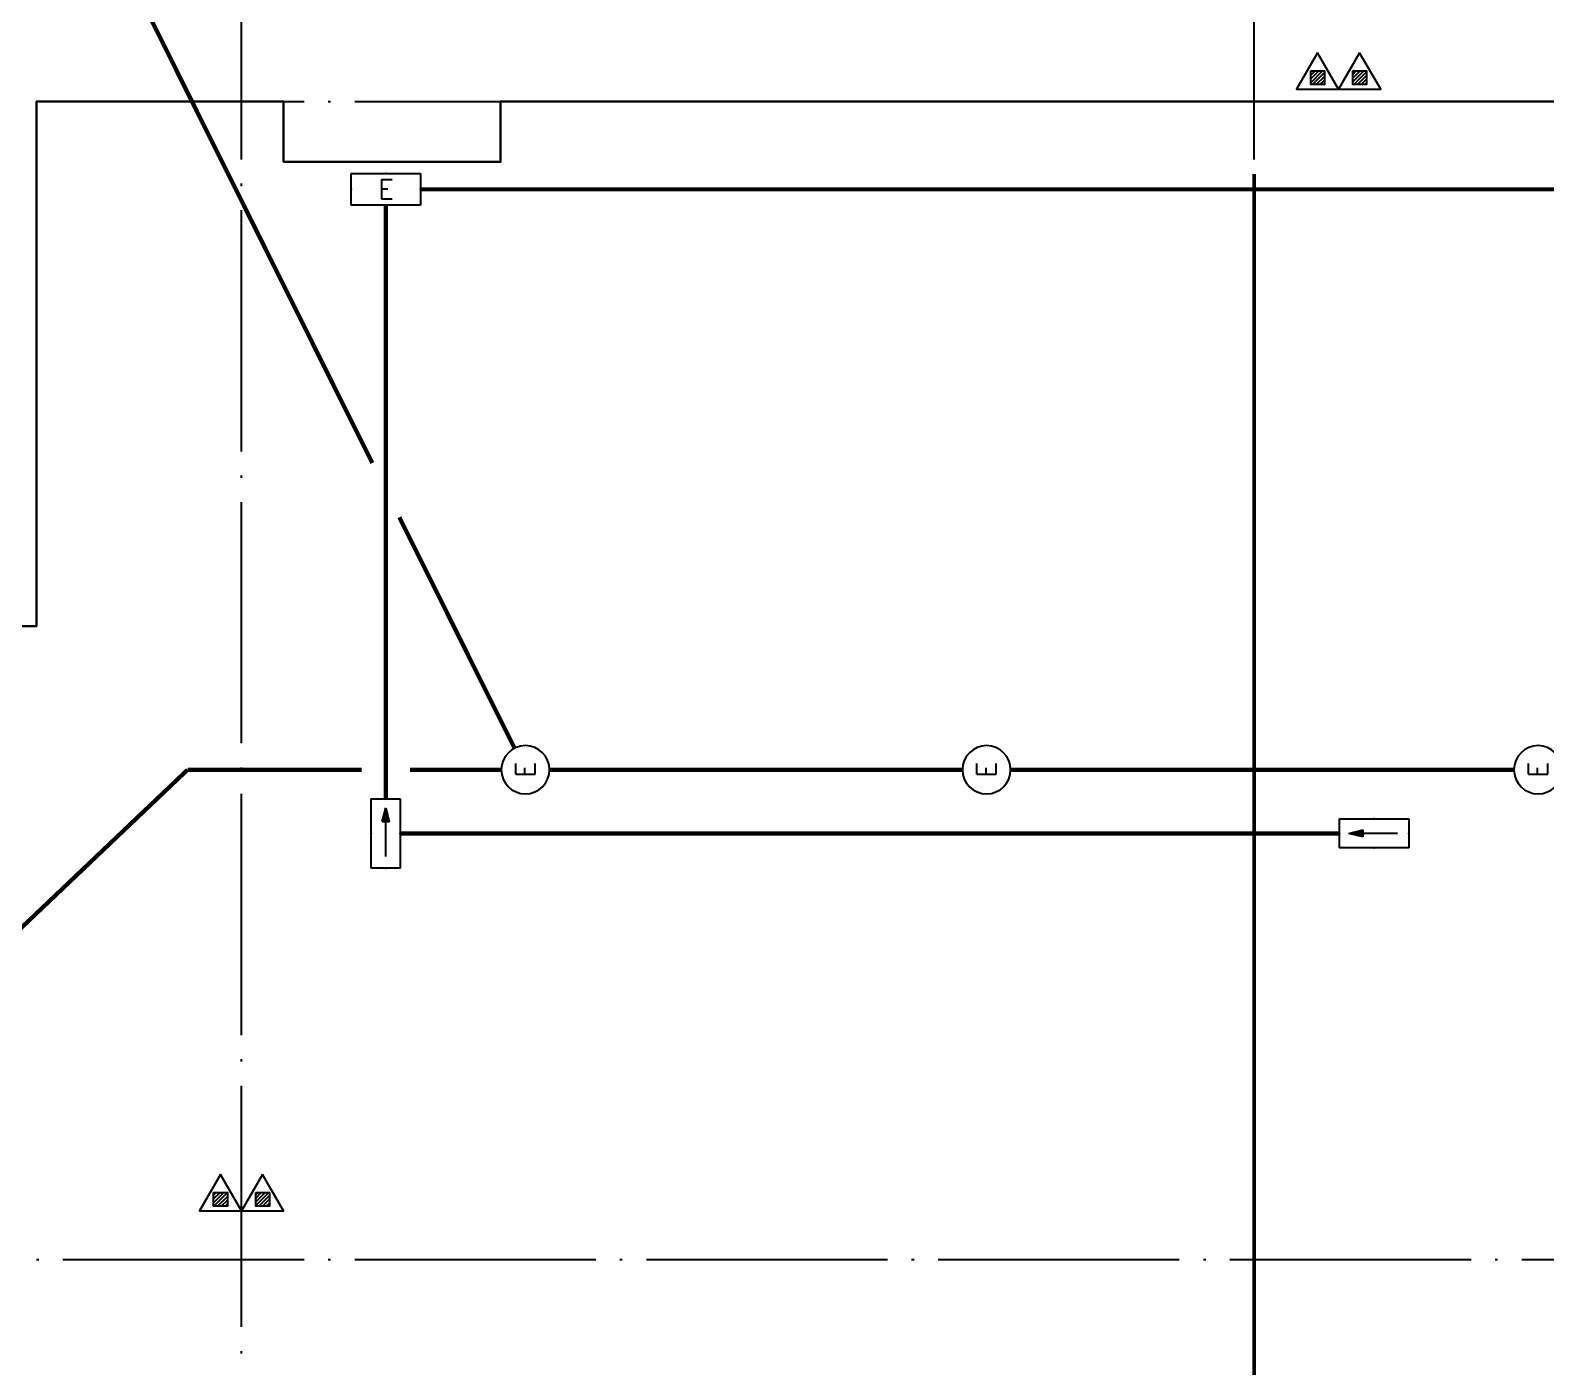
# Model space of a CAD drawing. Extents: x -2209072 to 495824, y -92434 to 572724.
# Drawn here: x 260862 to 273431, y 36311 to 47391 of the extents above; entities that cross this region are included whole.
import ezdxf
from ezdxf.enums import TextEntityAlignment as Align

# ---------------------------------------------------------------- set-up
doc = ezdxf.new("R2010")
doc.units = 0
doc.header["$LTSCALE"] = 1000
doc.header["$MEASUREMENT"] = 0
for name, pattern in [('DASH', [0.35, 0.25, -0.1]), ('X-104 6#7#平面$0$104-1112 结构$0$$AUDIT_BAD_LTYPE1', [0]), ('X-104 6#7#平面$0$DASH', [0.35, 0.25, -0.1]), ('X-104 6#7#平面$0$DOTE', [2.42, 2, -0.2, 0.02, -0.2])]:
    doc.linetypes.add(name, pattern=pattern)
doc.layers.get('0').update_dxf_attribs({"linetype": 'CONTINUOUS'})
for name, color, linetype in [('EQUIP-照明', 3, 'CONTINUOUS'), ('WIRE-应急', 2, 'DASH'), ('X-104 6#7#平面$0$A-SUR_看线', 231, 'CONTINUOUS'), ('X-104 6#7#平面$0$A_AXIS-轴线', 36, 'X-104 6#7#平面$0$DOTE'), ('X-104 6#7#平面$0$EQUIP_消防-01', 7, 'CONTINUOUS')]:
    doc.layers.add(name, color=color, linetype=linetype)
doc.layers.add('X-104 6#7#平面$0$000套内', color=226, linetype='CONTINUOUS', lineweight=30, plot=False)
doc.styles.add('_TEL_DIM', font='SIMPLEX', dxfattribs={"width": 0.8, "height": 3.5, "bigfont": 'HZTXT'})

# ---------------------------------------------------------------- blocks, each defined once
blk = doc.blocks.new('X-104 6#7#平面$0$dsgdfg')
at = {"layer": 'X-104 6#7#平面$0$A_AXIS-轴线'}
for points in [[(84600, -4500), (84600, 60900)], [(93000, -4500), (93000, 60900)], [(-4000, 46800), (114300, 46800)], [(-4000, 37200), (114300, 37200)]]:
    blk.add_lwpolyline(points, dxfattribs=at)
blk = doc.blocks.new('X-104 6#7#平面$0$$TWTSYS$00000546')
h = blk.add_hatch()
h.set_pattern_fill('ANSI31', color=256, scale=200, style=0)
h.set_pattern_definition([(45, (-38543.802, -6670.83), (-17.67767, 17.67767), [])])
h.paths.add_polyline_path([(-65, 174), (65, 174), (65, 44), (-65, 44)])
for points in [[(0, 344), (-198, 0), (198, 0)], [(-65, 174), (65, 174), (65, 44), (-65, 44)]]:
    blk.add_lwpolyline(points, close=True)
blk = doc.blocks.new('X-104 6#7#平面$0$灭火器2')
at = {"layer": 'X-104 6#7#平面$0$EQUIP_消防-01', "xscale": 0.88, "yscale": 0.88, "zscale": 0.88, "rotation": 90}
for p in [(-4049632, -27064), (-4049632, -27413)]:
    blk.add_blockref('X-104 6#7#平面$0$$TWTSYS$00000546', p, dxfattribs=at)
blk = doc.blocks.new('X-104 6#7#平面$0$A$C61334207')
at = {"layer": 'X-104 6#7#平面$0$EQUIP_消防-01', "rotation": 270}
for p in [(298952, -4002730), (289852, -4012030)]:
    blk.add_blockref('X-104 6#7#平面$0$灭火器2', p, dxfattribs=at)
blk = doc.blocks.new('X-104 6#7#平面')
at = {"layer": 'X-104 6#7#平面$0$000套内'}
blk.add_lwpolyline([(260912, 46100), (260912, 46800), (261712, 46800), (262962, 46800), (262962, 46300), (264762, 46300), (264762, 46800), (274112, 46800), (274112, 48700), (274112, 48700), (274112, 55400), (280812, 55400), (280812, 57300), (288662, 57300), (288662, 35700), (251412, 35700), (251412, 37400), (252412, 37400), (252412, 42450), (260912, 42450), (260912, 46100)], dxfattribs=at)
at = {"layer": 'X-104 6#7#平面$0$A-SUR_看线', "linetype": 'X-104 6#7#平面$0$DASH', "ltscale": 2, "const_width": 30}
blk.add_lwpolyline([(271012, 46200), (271012, 35850)], dxfattribs=at)
at = {"linetype": 'X-104 6#7#平面$0$104-1112 结构$0$$AUDIT_BAD_LTYPE1'}
blk.add_blockref('X-104 6#7#平面$0$A$C61334207', (0, 0), dxfattribs=at)
blk.add_blockref('X-104 6#7#平面$0$dsgdfg', (178012, 0))
blk = doc.blocks.new('$equip$00001838')
blk.add_circle((0, 0), 0.5)
at = {"color": 7, "style": '_TEL_DIM'}
blk.add_attdef('$TEXT$', text='', height=0.4, dxfattribs=at).set_placement((0, 0), align=Align.MIDDLE_CENTER)
at = {"color": 7, "style": '_TEL_DIM', "flags": 1}
blk.add_attdef('A', text='', height=0.00002, dxfattribs=at).set_placement((0, 0), align=Align.MIDDLE_CENTER)
blk = doc.blocks.new('$equip_U$00000189(HT0843)')
at = {"color": 2}
for p, q in [((-0.72, 0.66), (-0.72, 0)), ((0.72, 0.66), (-0.72, 0.66)), ((0.72, 0), (0.72, 0.66)), ((-0.72, 0), (0.72, 0))]:
    blk.add_line(p, q, dxfattribs=at)
at = {"color": 2, "const_width": 0.0125}
for points in [[(0.72, 0.66), (0.72, 0.66), (-0.72, 0.66)], [(-0.72, 0.66), (-0.72, 0)], [(0.72, 0), (0.72, 0.66)], [(-0.72, 0), (0.72, 0)]]:
    blk.add_lwpolyline(points, dxfattribs=at)
at = {"color": 2}
blk.add_lwpolyline([(-0.72, 0.66), (-0.72, 0)], dxfattribs=at)
for p in [(0, 0.66), (-0.72, 0.33), (0.72, 0.33), (0, 0)]:
    blk.add_point(p)
at = {"color": 7, "style": '_TEL_DIM'}
blk.add_attdef('$TEXT$', text='', height=0.4, dxfattribs=at).set_placement((0, 0.33), align=Align.MIDDLE_CENTER)
at = {"color": 7, "style": '_TEL_DIM', "flags": 1}
blk.add_attdef('A', text='', height=0.000025, dxfattribs=at).set_placement((0, 0), align=Align.MIDDLE_CENTER)
blk = doc.blocks.new('$equip$00002540')
blk.add_hatch(color=256).paths.add_polyline_path([(0.24, 0.372), (0.24, 0.228), (0.528, 0.3)])
for p, q in [((-0.72, 0.6), (-0.72, 0)), ((0.72, 0.6), (-0.72, 0.6)), ((0.24, 0.372), (0.24, 0.228)), ((0.528, 0.3), (0.24, 0.372)), ((0.72, 0), (0.72, 0.6)), ((-0.72, 0), (0.72, 0)), ((0.24, 0.228), (0.528, 0.3))]:
    blk.add_line(p, q)
at = {"color": 7}
blk.add_line((-0.48, 0.3), (0.48, 0.3), dxfattribs=at)
at = {"const_width": 0.02}
blk.add_lwpolyline([(-0.72, 0.6), (-0.72, 0), (0.72, 0), (0.72, 0.6), (-0.72, 0.6), (-0.72, 0)], dxfattribs=at)
for p in [(0, 0.6), (-0.72, 0.3), (0, 0), (0.72, 0.3)]:
    blk.add_point(p)
at = {"color": 7, "style": '_TEL_DIM', "flags": 1}
blk.add_attdef('A', text='', height=0.00002, dxfattribs=at).set_placement((0, 0), align=Align.MIDDLE_CENTER)

msp = doc.modelspace()

# ---------------------------------------------------------------- linework, layer by layer
at = {"layer": 'WIRE-应急', "linetype": 'DASH', "const_width": 35}
for points in [[(261771, 47666), (263698, 43804)], [(264099, 46073), (274394, 46073)], [(263811, 45941), (263811, 41020)], [(263923, 43353), (264878, 41439)], [(262166, 41260), (260538, 39713)], [(263611, 41260), (262166, 41260)], [(264768, 41260), (264011, 41260)], [(268593, 41260), (265168, 41260)], [(273168, 41260), (268993, 41260)], [(271721, 40732), (263930, 40732)]]:
    msp.add_lwpolyline(points, dxfattribs=at)

# ---------------------------------------------------------------- block references
msp.add_blockref('X-104 6#7#平面', (0, 0))
at = {"layer": 'EQUIP-照明'}
ref = msp.add_blockref('$equip_U$00000189(HT0843)', (263811, 46205), dxfattribs=dict(at, xscale=-400, yscale=400, zscale=400, rotation=180))
ref.add_attrib('$TEXT$', 'E', dxfattribs={"layer": '0', "color": 7, "height": 160, "style": '_TEL_DIM'}).set_placement((263811, 46073), align=Align.MIDDLE_CENTER)
ref = msp.add_blockref('$equip$00001838', (264968, 41260), dxfattribs=dict(at, xscale=-400, yscale=400, zscale=400, rotation=270))
ref.add_attrib('$TEXT$', 'E', dxfattribs={"layer": '0', "color": 7, "height": 160, "rotation": 90, "style": '_TEL_DIM'}).set_placement((264968, 41260), align=Align.MIDDLE_CENTER)
ref = msp.add_blockref('$equip$00001838', (268793, 41260), dxfattribs=dict(at, xscale=-400, yscale=400, zscale=400, rotation=270))
ref.add_attrib('$TEXT$', 'E', dxfattribs={"layer": '0', "color": 7, "height": 160, "rotation": 90, "style": '_TEL_DIM'}).set_placement((268793, 41260), align=Align.MIDDLE_CENTER)
ref = msp.add_blockref('$equip$00001838', (273368, 41260), dxfattribs=dict(at, xscale=-400, yscale=400, zscale=400, rotation=270))
ref.add_attrib('$TEXT$', 'E', dxfattribs={"layer": '0', "color": 7, "height": 160, "rotation": 90, "style": '_TEL_DIM'}).set_placement((273368, 41260), align=Align.MIDDLE_CENTER)
at = {"layer": 'EQUIP-照明', "xscale": -400, "yscale": 400, "zscale": 400, "rotation": 270}
msp.add_blockref('$equip$00002540', (263690, 40732), dxfattribs=at)
at = {"layer": 'EQUIP-照明', "xscale": -400, "yscale": 400, "zscale": 400}
msp.add_blockref('$equip$00002540', (272009, 40612), dxfattribs=at)

doc.saveas('drawing.dxf')
